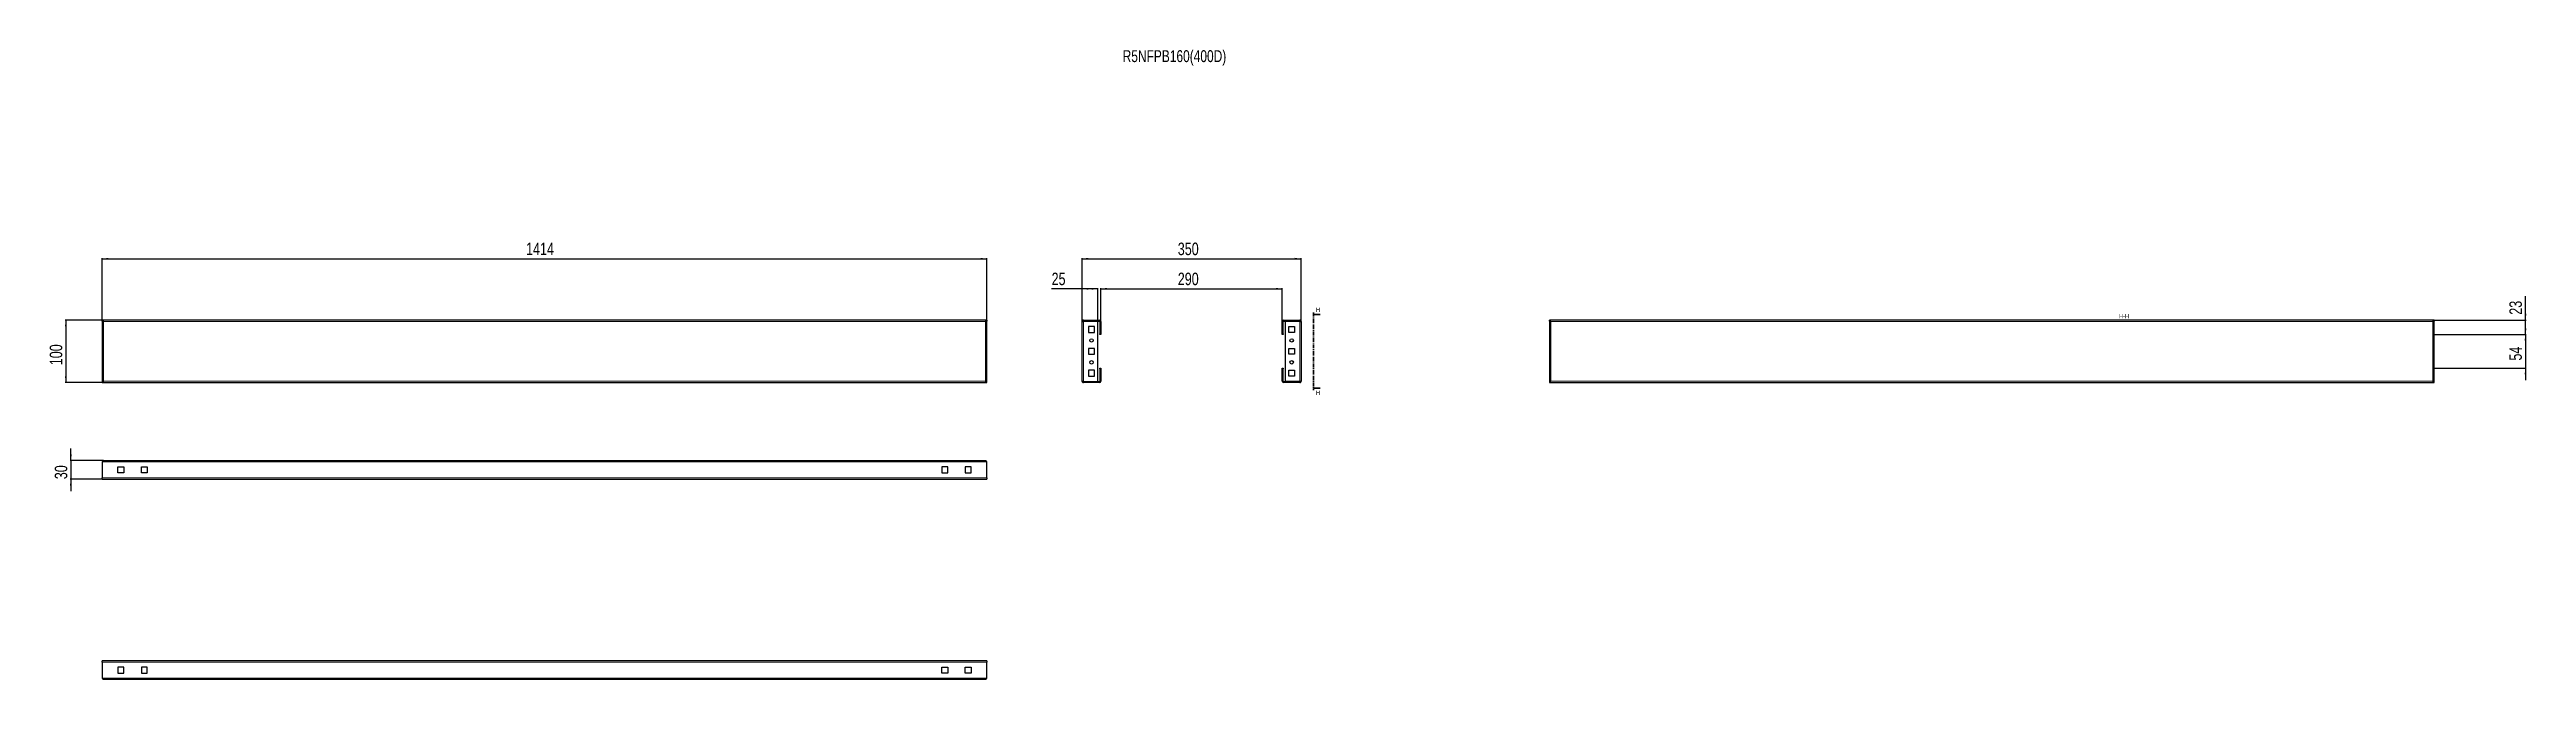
# Model space of a CAD drawing. Header units: millimetres. Extents: x -614 to 3345, y -242 to 765.
import ezdxf

# ---------------------------------------------------------------- set-up
doc = ezdxf.new("R2010")
doc.units = ezdxf.units.MM
doc.linetypes.add('CENTER', pattern=[10.16, 6.35, -1.27, 1.27, -1.27])
doc.layers.add('FORMAT', color=7, linetype='Continuous')
doc.styles.add('SLDTEXTSTYLE0', font='TXT', dxfattribs={"width": 0.75})
doc.dimstyles.new('SLDDIMSTYLE0', dxfattribs={"dimtxt": 20, "dimasz": 10, "dimexe": 0, "dimexo": 0.0625, "dimgap": 5, "dimtad": 2, "dimdec": 1, "dimrnd": 1e-09, "dimzin": 12, "dimdsep": 46, "dimtxsty": 'SLDTEXTSTYLE0', "dimsah": 1, "dimcen": 0.09, "dimadec": 0, "dimazin": 3, "dimtfac": 1, "dimtofl": 0, "dimtmove": 0, "dimatfit": 3, "dimfxl": 0, "dimfrac": 2, "dimtolj": 1, "dimtzin": 12, "dimarcsym": 0})
doc.dimstyles.new('SLDDIMSTYLE1', dxfattribs={"dimtxt": 20, "dimasz": 10, "dimexe": 0, "dimexo": 0.0625, "dimgap": 5, "dimtad": 2, "dimdec": 1, "dimrnd": 1e-09, "dimzin": 12, "dimdsep": 46, "dimtxsty": 'SLDTEXTSTYLE0', "dimsah": 1, "dimcen": 0.09, "dimadec": 0, "dimazin": 3, "dimtfac": 1, "dimtmove": 0, "dimatfit": 0, "dimfxl": 0, "dimfrac": 2, "dimtolj": 1, "dimtzin": 12, "dimarcsym": 0})

# ---------------------------------------------------------------- blocks, each defined once
blk = doc.blocks.new('_D')
at = {"layer": 'FORMAT'}
for p, q in [((-529.8, 330.6), (-529.8, 431.6)), ((-529.8, 430.6), (884.2, 430.6)), ((884.2, 330.6), (884.2, 431.6))]:
    blk.add_line(p, q, dxfattribs=at)
for points in [[(-529.8, 430.6), (-519.8, 429), (-519.8, 432.1)], [(884.2, 430.6), (874.2, 432.1), (874.2, 429)]]:
    blk.add_solid(points, dxfattribs=at)
at = {"layer": 'FORMAT', "insert": (147.7, 456.4), "char_height": 20, "attachment_point": 1, "style": 'SLDTEXTSTYLE0'}
blk.add_mtext('1414', dxfattribs=at)
blk = doc.blocks.new('_D_1')
at = {"layer": 'FORMAT'}
for p, q in [((-529.8, 332.6), (-588.9, 332.6)), ((-587.9, 332.6), (-587.9, 232.6)), ((-529.8, 232.6), (-588.9, 232.6))]:
    blk.add_line(p, q, dxfattribs=at)
for points in [[(-587.9, 332.6), (-589.5, 322.6), (-586.4, 322.6)], [(-587.9, 232.6), (-586.4, 242.6), (-589.5, 242.6)]]:
    blk.add_solid(points, dxfattribs=at)
at = {"layer": 'FORMAT', "insert": (-613.7, 260.4), "char_height": 20, "attachment_point": 1, "rotation": 90, "style": 'SLDTEXTSTYLE0'}
blk.add_mtext('100', dxfattribs=at)
blk = doc.blocks.new('_D_2')
at = {"layer": 'FORMAT'}
for p, q in [((1036.6, 330.5), (1036.6, 431.6)), ((1036.6, 430.6), (1386.6, 430.6)), ((1386.6, 330.5), (1386.6, 431.6))]:
    blk.add_line(p, q, dxfattribs=at)
for points in [[(1036.6, 430.6), (1046.6, 429), (1046.6, 432.1)], [(1386.6, 430.6), (1376.6, 432.1), (1376.6, 429)]]:
    blk.add_solid(points, dxfattribs=at)
at = {"layer": 'FORMAT', "insert": (1189.5, 456.4), "char_height": 20, "attachment_point": 1, "style": 'SLDTEXTSTYLE0'}
blk.add_mtext('350', dxfattribs=at)
blk = doc.blocks.new('_D_3')
at = {"layer": 'FORMAT'}
for p, q in [((1066.6, 330.5), (1066.6, 383.6)), ((1066.6, 382.6), (1356.6, 382.6)), ((1356.6, 330.5), (1356.6, 383.6))]:
    blk.add_line(p, q, dxfattribs=at)
for points in [[(1066.6, 382.6), (1076.6, 381), (1076.6, 384.1)], [(1356.6, 382.6), (1346.6, 384.1), (1346.6, 381)]]:
    blk.add_solid(points, dxfattribs=at)
at = {"layer": 'FORMAT', "insert": (1189.5, 408.4), "char_height": 20, "attachment_point": 1, "style": 'SLDTEXTSTYLE0'}
blk.add_mtext('290', dxfattribs=at)
blk = doc.blocks.new('_D_4')
at = {"layer": 'FORMAT'}
for p, q in [((1036.6, 382.6), (987.8, 382.6)), ((1036.6, 330.5), (1036.6, 383.6)), ((1061.6, 382.6), (1036.6, 382.6)), ((1061.6, 330.6), (1061.6, 383.6))]:
    blk.add_line(p, q, dxfattribs=at)
for points in [[(1036.6, 382.6), (1046.6, 381), (1046.6, 384.1)], [(1061.6, 382.6), (1051.6, 384.1), (1051.6, 381)]]:
    blk.add_solid(points, dxfattribs=at)
at = {"layer": 'FORMAT', "insert": (987.8, 408.4), "char_height": 20, "attachment_point": 1, "style": 'SLDTEXTSTYLE0'}
blk.add_mtext('25', dxfattribs=at)
blk = doc.blocks.new('_D_5')
at = {"layer": 'FORMAT'}
for p, q in [((-579.9, 108), (-579.9, 127.3)), ((-527.7, 108), (-580.9, 108)), ((-579.9, 108), (-579.9, 78)), ((-529.8, 78), (-580.9, 78)), ((-579.9, 78), (-579.9, 58.8))]:
    blk.add_line(p, q, dxfattribs=at)
for points in [[(-579.9, 108), (-578.4, 118), (-581.5, 118)], [(-579.9, 78), (-581.5, 68), (-578.4, 68)]]:
    blk.add_solid(points, dxfattribs=at)
at = {"layer": 'FORMAT', "insert": (-605.7, 78.2), "char_height": 20, "attachment_point": 1, "rotation": 90, "style": 'SLDTEXTSTYLE0'}
blk.add_mtext('30', dxfattribs=at)
blk = doc.blocks.new('_D_6')
at = {"layer": 'FORMAT'}
for p, q in [((3343.9, 309.6), (3343.9, 328.8)), ((3196.8, 309.6), (3344.9, 309.6)), ((3343.9, 309.6), (3343.9, 255.6)), ((3196.8, 255.6), (3344.9, 255.6)), ((3343.9, 255.6), (3343.9, 236.3))]:
    blk.add_line(p, q, dxfattribs=at)
for points in [[(3343.9, 309.6), (3345.5, 319.6), (3342.4, 319.6)], [(3343.9, 255.6), (3342.4, 245.6), (3345.5, 245.6)]]:
    blk.add_solid(points, dxfattribs=at)
at = {"layer": 'FORMAT', "insert": (3318.1, 267.8), "char_height": 20, "attachment_point": 1, "rotation": 90, "style": 'SLDTEXTSTYLE0'}
blk.add_mtext('54', dxfattribs=at)
blk = doc.blocks.new('_D_7')
at = {"layer": 'FORMAT'}
for p, q in [((3343.9, 332.6), (3343.9, 370.7)), ((3197.8, 332.6), (3344.9, 332.6)), ((3343.9, 309.6), (3343.9, 332.6)), ((3196.8, 309.6), (3344.9, 309.6)), ((3343.9, 309.6), (3343.9, 290.3))]:
    blk.add_line(p, q, dxfattribs=at)
for points in [[(3343.9, 332.6), (3345.5, 342.6), (3342.4, 342.6)], [(3343.9, 309.6), (3342.4, 299.6), (3345.5, 299.6)]]:
    blk.add_solid(points, dxfattribs=at)
at = {"layer": 'FORMAT', "insert": (3318.1, 341.1), "char_height": 20, "attachment_point": 1, "rotation": 90, "style": 'SLDTEXTSTYLE0'}
blk.add_mtext('23', dxfattribs=at)

msp = doc.modelspace()

# ---------------------------------------------------------------- linework, layer by layer
at = {"color": 7, "linetype": 'Continuous', "lineweight": 25}
for p, q in [((884.22, 332.57), (-529.78, 332.57)), ((-529.78, 331.07), (-529.78, 332.57)), ((-529.78, 331.07), (-529.78, 330.57)), ((-529.78, 330.57), (-529.78, 234.57)), ((-529.78, 330.57), (-528.28, 330.57)), ((884.22, 330.57), (882.72, 330.57)), ((884.22, 332.57), (884.22, 331.07)), ((884.22, 330.57), (884.22, 331.07)), ((884.22, 234.57), (884.22, 330.57)), ((1036.62, 234.67), (1036.62, 330.47)), ((1038.72, 332.57), (1038.72, 331.07)), ((1038.72, 332.57), (1064.52, 332.57)), ((1038.72, 331.07), (1064.52, 331.07)), ((1038.72, 330.57), (1061.62, 330.57)), ((1046.87, 322.32), (1046.87, 312.82)), ((1056.37, 322.32), (1046.87, 322.32)), ((1056.37, 312.82), (1056.37, 322.32)), ((1061.62, 234.57), (1061.62, 330.57)), ((1065.12, 330.47), (1065.12, 310.57)), ((1066.62, 330.47), (1066.62, 310.57)), ((1356.62, 310.57), (1356.62, 330.47)), ((1358.12, 310.57), (1358.12, 330.47)), ((1358.72, 332.57), (1384.52, 332.57)), ((1358.72, 331.07), (1384.52, 331.07)), ((1361.62, 234.57), (1361.62, 330.57)), ((1384.52, 330.57), (1361.62, 330.57)), ((1366.87, 322.32), (1376.37, 322.32)), ((1366.87, 312.82), (1366.87, 322.32)), ((1376.37, 322.32), (1376.37, 312.82)), ((1384.52, 331.07), (1384.52, 332.57)), ((1386.62, 330.47), (1386.62, 234.67)), ((3197.75, 332.57), (1783.75, 332.57)), ((1783.75, 331.07), (1783.75, 332.57)), ((1783.75, 331.07), (1783.75, 330.57)), ((1783.75, 330.57), (1783.75, 234.57)), ((1783.75, 330.57), (1785.25, 330.57)), ((3197.75, 330.57), (3196.25, 330.57)), ((3197.75, 332.57), (3197.75, 331.07)), ((3197.75, 330.57), (3197.75, 331.07)), ((3197.75, 234.57), (3197.75, 330.57)), ((1046.87, 312.82), (1056.37, 312.82)), ((1046.87, 287.32), (1046.87, 277.82)), ((1056.37, 287.32), (1046.87, 287.32)), ((1046.87, 277.82), (1056.37, 277.82)), ((1056.37, 277.82), (1056.37, 287.32)), ((1065.12, 310.57), (1066.62, 310.57)), ((1065.12, 309.57), (1065.12, 310.57)), ((1066.62, 309.57), (1065.12, 309.57)), ((1066.62, 310.57), (1066.62, 309.57)), ((1356.62, 310.57), (1358.12, 310.57)), ((1356.62, 309.57), (1356.62, 310.57)), ((1358.12, 309.57), (1356.62, 309.57)), ((1358.12, 310.57), (1358.12, 309.57)), ((1376.37, 312.82), (1366.87, 312.82)), ((1366.87, 287.32), (1376.37, 287.32)), ((1366.87, 277.82), (1366.87, 287.32)), ((1376.37, 277.82), (1366.87, 277.82)), ((1376.37, 287.32), (1376.37, 277.82)), ((1056.37, 252.32), (1046.87, 252.32)), ((1046.87, 252.32), (1046.87, 242.82)), ((1046.87, 242.82), (1056.37, 242.82)), ((1056.37, 242.82), (1056.37, 252.32)), ((1065.12, 254.57), (1065.12, 255.57)), ((1065.12, 255.57), (1066.62, 255.57)), ((1066.62, 254.57), (1065.12, 254.57)), ((1065.12, 254.57), (1065.12, 234.67)), ((1066.62, 255.57), (1066.62, 254.57)), ((1066.62, 254.57), (1066.62, 234.67)), ((1356.62, 255.57), (1358.12, 255.57)), ((1356.62, 254.57), (1356.62, 255.57)), ((1358.12, 254.57), (1356.62, 254.57)), ((1356.62, 234.67), (1356.62, 254.57)), ((1358.12, 255.57), (1358.12, 254.57)), ((1358.12, 234.67), (1358.12, 254.57)), ((1366.87, 252.32), (1376.37, 252.32)), ((1366.87, 242.82), (1366.87, 252.32)), ((1376.37, 242.82), (1366.87, 242.82)), ((1376.37, 252.32), (1376.37, 242.82)), ((-528.28, 234.57), (-529.78, 234.57)), ((-529.78, 234.57), (-529.78, 234.07)), ((-529.78, 234.07), (-529.78, 232.57)), ((-529.78, 232.57), (884.22, 232.57)), ((882.72, 234.57), (884.22, 234.57)), ((884.22, 234.07), (884.22, 234.57)), ((884.22, 232.57), (884.22, 234.07)), ((1038.72, 234.57), (1061.62, 234.57)), ((1038.72, 232.57), (1038.72, 234.07)), ((1064.52, 234.07), (1038.72, 234.07)), ((1064.52, 232.57), (1038.72, 232.57)), ((1384.52, 234.07), (1358.72, 234.07)), ((1384.52, 232.57), (1358.72, 232.57)), ((1384.52, 234.57), (1361.62, 234.57)), ((1384.52, 234.07), (1384.52, 232.57)), ((1785.25, 234.57), (1783.75, 234.57)), ((1783.75, 234.57), (1783.75, 234.07)), ((1783.75, 234.07), (1783.75, 232.57)), ((1783.75, 232.57), (3197.75, 232.57)), ((3196.25, 234.57), (3197.75, 234.57)), ((3197.75, 234.07), (3197.75, 234.57)), ((3197.75, 232.57), (3197.75, 234.07)), ((-529.78, 105.92), (-529.78, 80.12)), ((-529.78, 78.02), (-529.78, 80.12)), ((-527.68, 108.02), (882.12, 108.02)), ((-504.78, 97.77), (-495.28, 97.77)), ((-504.78, 88.27), (-504.78, 97.77)), ((-495.28, 88.27), (-504.78, 88.27)), ((-495.28, 97.77), (-495.28, 88.27)), ((-467.28, 97.77), (-457.78, 97.77)), ((-467.28, 88.27), (-467.28, 97.77)), ((-457.78, 88.27), (-467.28, 88.27)), ((-457.78, 97.77), (-457.78, 88.27)), ((821.72, 97.77), (812.22, 97.77)), ((812.22, 97.77), (812.22, 88.27)), ((812.22, 88.27), (821.72, 88.27)), ((821.72, 88.27), (821.72, 97.77)), ((849.72, 97.77), (849.72, 88.27)), ((859.22, 97.77), (849.72, 97.77)), ((849.72, 88.27), (859.22, 88.27)), ((859.22, 88.27), (859.22, 97.77)), ((884.22, 80.12), (884.22, 105.92)), ((884.22, 80.12), (884.22, 78.02)), ((-529.78, 78.02), (884.22, 78.02)), ((884.22, -211.98), (-529.78, -211.98)), ((-529.78, -214.08), (-529.78, -211.98)), ((-529.78, -214.08), (-529.78, -239.88)), ((-495.28, -222.23), (-504.78, -222.23)), ((-504.78, -222.23), (-504.78, -231.73)), ((-504.78, -231.73), (-495.28, -231.73)), ((-495.28, -231.73), (-495.28, -222.23)), ((-457.78, -222.23), (-467.28, -222.23)), ((-467.28, -222.23), (-467.28, -231.73)), ((-467.28, -231.73), (-457.78, -231.73)), ((-457.78, -231.73), (-457.78, -222.23)), ((812.22, -231.73), (812.22, -222.23)), ((812.22, -222.23), (821.72, -222.23)), ((821.72, -231.73), (812.22, -231.73)), ((821.72, -222.23), (821.72, -231.73)), ((849.72, -222.23), (859.22, -222.23)), ((849.72, -231.73), (849.72, -222.23)), ((859.22, -231.73), (849.72, -231.73)), ((859.22, -222.23), (859.22, -231.73)), ((884.22, -211.98), (884.22, -214.08)), ((884.22, -239.88), (884.22, -214.08)), ((882.12, -241.98), (-527.68, -241.98))]:
    msp.add_line(p, q, dxfattribs=at)
at = {"color": 8, "linetype": 'Continuous', "lineweight": 18}
for p, q in [((882.12, 330.47), (-527.68, 330.47)), ((-527.68, 330.47), (-527.68, 234.67)), ((882.12, 234.67), (882.12, 330.47)), ((1038.72, 234.57), (1038.72, 330.57)), ((1064.52, 331.07), (1064.52, 332.57)), ((1065.12, 330.47), (1066.62, 330.47)), ((1358.12, 330.47), (1356.62, 330.47)), ((1358.72, 331.07), (1358.72, 332.57)), ((1384.52, 330.57), (1384.52, 234.57)), ((3195.65, 330.47), (1785.85, 330.47)), ((1785.85, 330.47), (1785.85, 234.67)), ((3195.65, 234.67), (3195.65, 330.47)), ((-527.68, 234.67), (882.12, 234.67)), ((1064.52, 234.07), (1064.52, 232.57)), ((1065.12, 234.67), (1066.62, 234.67)), ((1358.12, 234.67), (1356.62, 234.67)), ((1358.72, 234.07), (1358.72, 232.57)), ((1785.85, 234.67), (3195.65, 234.67)), ((-529.78, 105.92), (884.22, 105.92)), ((-529.78, 80.12), (884.22, 80.12)), ((884.22, -214.08), (-529.78, -214.08)), ((884.22, -239.88), (-529.78, -239.88))]:
    msp.add_line(p, q, dxfattribs=at)
at = {"color": 7, "linetype": 'CENTER', "lineweight": 35}
msp.add_line((1406.25, 344.57), (1406.25, 220.56), dxfattribs=at)
at = {"color": 7, "linetype": 'Continuous', "lineweight": 35}
for p, q in [((1416.89, 341.57), (1406.25, 341.57)), ((1416.89, 223.56), (1406.25, 223.56))]:
    msp.add_line(p, q, dxfattribs=at)
at = {"color": 7, "linetype": 'Continuous', "lineweight": 25}
for centre in [(1051.62, 300.07), (1371.62, 300.07), (1051.62, 265.07), (1371.62, 265.07)]:
    msp.add_circle(centre, 2.75, dxfattribs=at)
for centre, radius, start, end in [((1064.52, 330.47), 2.1, 0, 90), ((1064.52, 330.47), 0.6, 0, 90), ((1358.72, 330.47), 2.1, 90, 180), ((1358.72, 330.47), 0.6, 90, 180), ((1064.52, 234.67), 0.6, 270, 0), ((1064.52, 234.67), 2.1, 270, 0), ((1358.72, 234.67), 2.1, 180, 270), ((1358.72, 234.67), 0.6, 180, 270)]:
    msp.add_arc(centre, radius, start, end, dxfattribs=at)
for points, knots in [([(-527.68, 330.47), (-527.86, 330.75), (-528.22, 331.31), (-528.75, 332.01), (-529.27, 332.48), (-529.62, 332.54), (-529.78, 332.57)], [0, 0, 0, 0, 0.2547527, 0.5096447, 0.7645377, 1, 1, 1, 1]), ([(-527.68, 330.47), (-527.86, 330.55), (-528.23, 330.71), (-528.92, 330.98), (-529.44, 331.03), (-529.78, 331.07)], [0, 0, 0, 0, 0.2598775, 0.5197391, 1, 1, 1, 1]), ([(1386.62, 330.47), (1386.59, 330.75), (1386.52, 331.31), (1386.02, 332.01), (1385.32, 332.48), (1384.78, 332.54), (1384.52, 332.57)], [0, 0, 0, 0, 0.2547527, 0.5096447, 0.7645377, 1, 1, 1, 1]), ([(1385.12, 330.47), (1385.11, 330.55), (1385.09, 330.71), (1384.9, 330.98), (1384.67, 331.03), (1384.52, 331.07)], [0, 0, 0, 0, 0.2598775, 0.5197391, 1, 1, 1, 1]), ([(1785.85, 330.47), (1785.67, 330.75), (1785.32, 331.31), (1784.78, 332.01), (1784.26, 332.48), (1783.92, 332.54), (1783.75, 332.57)], [0, 0, 0, 0, 0.2547527, 0.5096447, 0.7645377, 1, 1, 1, 1]), ([(1785.85, 330.47), (1785.67, 330.55), (1785.31, 330.71), (1784.61, 330.98), (1784.09, 331.03), (1783.75, 331.07)], [0, 0, 0, 0, 0.2598775, 0.5197391, 1, 1, 1, 1]), ([(882.12, 108.02), (882.3, 107.99), (882.65, 107.92), (883.19, 107.42), (883.71, 106.72), (884.06, 106.18), (884.22, 105.92)], [0, 0, 0, 0, 0.2547527, 0.5096447, 0.7645377, 1, 1, 1, 1]), ([(-527.68, -241.98), (-527.86, -241.95), (-528.22, -241.88), (-528.75, -241.38), (-529.27, -240.68), (-529.62, -240.14), (-529.78, -239.88)], [0, 0, 0, 0, 0.2547527, 0.5096447, 0.7645377, 1, 1, 1, 1])]:
    msp.add_open_spline(points, degree=3, knots=knots, dxfattribs=at)
for points in [[(-529.78, 330.57), (-529.75, 330.56), (-529.69, 330.54), (-529.2, 330.52), (-528.51, 330.49), (-527.96, 330.47), (-527.68, 330.47)], [(884.22, 332.57), (884.04, 332.53), (883.69, 332.47), (883.17, 331.99), (882.64, 331.29), (882.29, 330.74), (882.12, 330.47)], [(884.22, 331.07), (883.87, 331.03), (883.17, 330.95), (882.47, 330.63), (882.12, 330.47)], [(882.12, 330.47), (882.39, 330.47), (882.95, 330.49), (883.64, 330.52), (884.13, 330.54), (884.19, 330.56), (884.22, 330.57)], [(1038.72, 332.57), (1038.45, 332.53), (1037.9, 332.47), (1037.2, 331.99), (1036.72, 331.29), (1036.65, 330.74), (1036.62, 330.47)], [(1036.62, 330.47), (1036.65, 330.47), (1036.72, 330.49), (1037.2, 330.52), (1037.9, 330.54), (1038.45, 330.56), (1038.72, 330.57)], [(1038.72, 331.07), (1038.56, 331.03), (1038.24, 330.95), (1038.16, 330.63), (1038.12, 330.47)], [(1384.52, 330.57), (1384.8, 330.56), (1385.35, 330.54), (1386.04, 330.52), (1386.53, 330.49), (1386.59, 330.47), (1386.62, 330.47)], [(1783.75, 330.57), (1783.78, 330.56), (1783.85, 330.54), (1784.33, 330.52), (1785.03, 330.49), (1785.58, 330.47), (1785.85, 330.47)], [(3197.75, 332.57), (3197.58, 332.53), (3197.23, 332.47), (3196.7, 331.99), (3196.18, 331.29), (3195.83, 330.74), (3195.65, 330.47)], [(3197.75, 331.07), (3197.4, 331.03), (3196.7, 330.95), (3196, 330.63), (3195.65, 330.47)], [(3195.65, 330.47), (3195.93, 330.47), (3196.48, 330.49), (3197.17, 330.52), (3197.66, 330.54), (3197.72, 330.56), (3197.75, 330.57)], [(-529.78, 232.57), (-529.61, 232.6), (-529.26, 232.66), (-528.73, 233.15), (-528.21, 233.84), (-527.86, 234.39), (-527.68, 234.67)], [(-529.78, 234.07), (-529.43, 234.1), (-528.73, 234.18), (-528.03, 234.5), (-527.68, 234.67)], [(-527.68, 234.67), (-527.96, 234.66), (-528.51, 234.64), (-529.2, 234.62), (-529.69, 234.59), (-529.75, 234.57), (-529.78, 234.57)], [(882.12, 234.67), (882.29, 234.39), (882.64, 233.84), (883.17, 233.15), (883.69, 232.66), (884.04, 232.6), (884.22, 232.57)], [(882.12, 234.67), (882.47, 234.5), (883.17, 234.18), (883.87, 234.1), (884.22, 234.07)], [(884.22, 234.57), (884.19, 234.57), (884.13, 234.59), (883.64, 234.62), (882.95, 234.64), (882.39, 234.66), (882.12, 234.67)], [(1038.72, 234.57), (1038.45, 234.57), (1037.9, 234.59), (1037.2, 234.62), (1036.72, 234.64), (1036.65, 234.66), (1036.62, 234.67)], [(1036.62, 234.67), (1036.65, 234.39), (1036.72, 233.84), (1037.2, 233.15), (1037.9, 232.66), (1038.45, 232.6), (1038.72, 232.57)], [(1038.12, 234.67), (1038.16, 234.5), (1038.24, 234.18), (1038.56, 234.1), (1038.72, 234.07)], [(1384.52, 234.07), (1384.69, 234.1), (1385.01, 234.18), (1385.09, 234.5), (1385.12, 234.67)], [(1384.52, 232.57), (1384.8, 232.6), (1385.35, 232.66), (1386.04, 233.15), (1386.53, 233.84), (1386.59, 234.39), (1386.62, 234.67)], [(1386.62, 234.67), (1386.59, 234.66), (1386.53, 234.64), (1386.04, 234.62), (1385.35, 234.59), (1384.8, 234.57), (1384.52, 234.57)], [(1783.75, 234.07), (1784.1, 234.1), (1784.8, 234.18), (1785.5, 234.5), (1785.85, 234.67)], [(1783.75, 232.57), (1783.93, 232.6), (1784.28, 232.66), (1784.8, 233.15), (1785.33, 233.84), (1785.68, 234.39), (1785.85, 234.67)], [(1785.85, 234.67), (1785.58, 234.66), (1785.03, 234.64), (1784.33, 234.62), (1783.85, 234.59), (1783.78, 234.57), (1783.75, 234.57)], [(3195.65, 234.67), (3195.83, 234.39), (3196.18, 233.84), (3196.7, 233.15), (3197.23, 232.66), (3197.58, 232.6), (3197.75, 232.57)], [(3195.65, 234.67), (3196, 234.5), (3196.7, 234.18), (3197.4, 234.1), (3197.75, 234.07)], [(3197.75, 234.57), (3197.72, 234.57), (3197.66, 234.59), (3197.17, 234.62), (3196.48, 234.64), (3195.93, 234.66), (3195.65, 234.67)], [(-529.78, 105.92), (-529.61, 106.19), (-529.26, 106.75), (-528.73, 107.44), (-528.21, 107.92), (-527.86, 107.99), (-527.68, 108.02)], [(884.22, -239.88), (884.04, -240.16), (883.69, -240.71), (883.17, -241.4), (882.64, -241.89), (882.29, -241.95), (882.12, -241.98)]]:
    msp.add_open_spline(points, degree=3, dxfattribs=at)
at = {"color": 7, "linetype": 'Continuous', "lineweight": 35}
for points in [[(1406.25, 341.57), (1413.25, 340.45), (1413.25, 342.69)], [(1406.25, 223.56), (1413.25, 222.44), (1413.25, 224.68)]]:
    msp.add_solid(points, dxfattribs=at)

# ---------------------------------------------------------------- texts
at = {"color": 7, "linetype": 'Continuous', "char_height": 7, "attachment_point": 1, "style": 'SLDTEXTSTYLE0'}
for insert in [(1410.54, 352.67), (1410.54, 219.87)]:
    msp.add_mtext('H', dxfattribs=dict(at, insert=insert))
at = {"layer": 'FORMAT', "style": 'SLDTEXTSTYLE0'}
for s, insert, char_height, attachment_point in [('R5NFPB160(400D)', (1101.37, 764.08), 19.05, 1), ('H-H', (2702.23, 342.28), 7, 2)]:
    msp.add_mtext(s, dxfattribs=dict(at, insert=insert, char_height=char_height, attachment_point=attachment_point))

# ---------------------------------------------------------------- dimensions: what is measured, and where the dimension line sits
at = {"layer": 'FORMAT'}
for base, p1, p2, picture, middle in [((884.22, 430.57), (-529.78, 330.57), (884.22, 330.57), '_D', (177.22, 430.57)), ((1386.62, 430.57), (1036.62, 330.47), (1386.62, 330.47), '_D_2', (1211.62, 430.57)), ((1036.62, 382.57), (1061.62, 330.57), (1036.62, 330.47), '_D_4', (1002.62, 382.57)), ((1356.62, 382.57), (1066.62, 330.47), (1356.62, 330.47), '_D_3', (1211.62, 382.57))]:
    dim = msp.add_linear_dim(base=base, p1=p1, p2=p2, dimstyle='SLDDIMSTYLE0', dxfattribs=at)
    dim.commit()
    dim.dimension.update_dxf_attribs({"geometry": picture, "text_midpoint": middle, "dimtype": 160})
for base, p1, p2, dimstyle, picture, middle in [((3343.92, 332.57), (3196.75, 309.57), (3197.75, 332.57), 'SLDDIMSTYLE1', '_D_7', (3343.92, 355.89)), ((-587.95, 232.57), (-529.78, 332.57), (-529.78, 232.57), 'SLDDIMSTYLE0', '_D_1', (-587.95, 282.57)), ((3343.92, 255.57), (3196.75, 309.57), (3196.75, 255.57), 'SLDDIMSTYLE1', '_D_6', (3343.92, 282.57)), ((-579.95, 78.02), (-527.68, 108.02), (-529.78, 78.02), 'SLDDIMSTYLE1', '_D_5', (-579.95, 93.02))]:
    dim = msp.add_linear_dim(base=base, p1=p1, p2=p2, angle=90, dimstyle=dimstyle, dxfattribs=at)
    dim.commit()
    dim.dimension.update_dxf_attribs({"geometry": picture, "text_midpoint": middle, "dimtype": 160})

doc.saveas('drawing.dxf')
